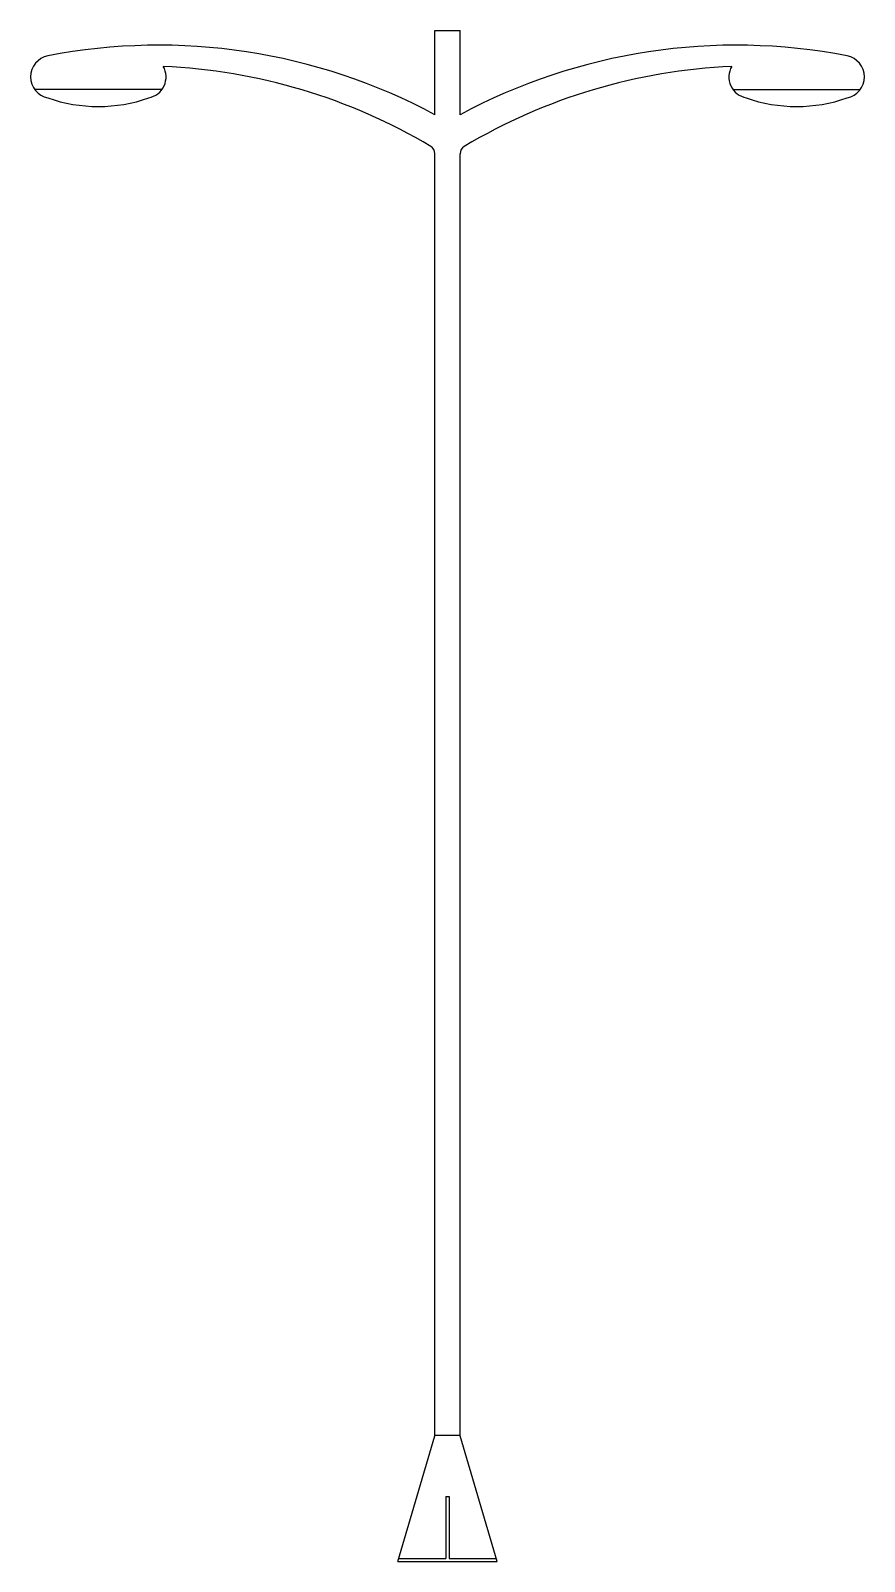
# Model space of a CAD drawing. Header units: millimetres. Extents: x -2521 to 2513, y 1 to 9246.
import ezdxf

# ---------------------------------------------------------------- set-up
doc = ezdxf.new("R2010")
doc.units = ezdxf.units.MM
doc.layers.add('ceco.net 261', color=7, linetype='Continuous')

msp = doc.modelspace()

# ---------------------------------------------------------------- linework, layer by layer
at = {"layer": 'ceco.net 261'}
for p, q in [((-80.1, 9246.3), (72.3, 9246.3)), ((-80.1, 8738.3), (-80.1, 9246.3)), ((72.3, 8738.3), (72.3, 9246.3)), ((-1727.9, 8890.7), (-2496.2, 8890.7)), ((1720.2, 8890.7), (2488.5, 8890.7)), ((-80.1, 759.9), (-80.1, 8503)), ((72.3, 759.9), (72.3, 8503)), ((-304.5, 0.7), (-80.1, 759.9)), ((-80.1, 762.7), (72.3, 762.7)), ((296.7, 0.7), (72.3, 759.9)), ((-13.9, 392.1), (-13.9, 18)), ((-13.9, 392.1), (6.1, 392.1)), ((6.1, 392.1), (6.1, 18)), ((-304.5, 0.7), (296.7, 0.7)), ((-299.4, 18), (-13.9, 18)), ((6.1, 18), (291.6, 18))]:
    msp.add_line(p, q, dxfattribs=at)
for centre, radius, start, end in [((-1746.8, 5641.6), 3516.7, 61.70994, 100.98498), ((1739, 5641.6), 3516.7, 79.01502, 118.29006), ((-2391.5, 8966.9), 129.5, 101.30993, 258.69007), ((2383.7, 8966.9), 129.5, 281.30993, 78.69007), ((-1832.7, 8966.9), 129.5, 281.30993, 29.37447), ((-1874.7, 5575.5), 3458.4, 59.21901, 87.43239), ((1867, 5575.5), 3458.4, 92.56761, 120.78099), ((1824.9, 8966.9), 129.5, 150.62553, 258.69007), ((-2112.1, 9703.5), 915.8, 250.55996, 289.44004), ((2104.3, 9703.5), 915.8, 250.55996, 289.44004), ((-130.9, 8503), 50.8, 0, 59.21901), ((123.1, 8503), 50.8, 120.78099, 180)]:
    msp.add_arc(centre, radius, start, end, dxfattribs=at)

doc.saveas('drawing.dxf')
